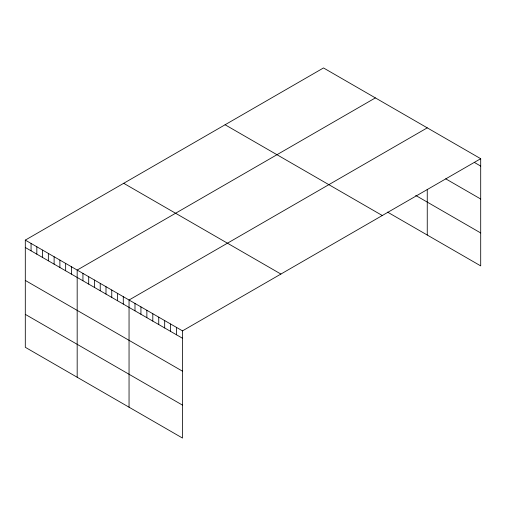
<?xml version="1.0" encoding="UTF-8"?>
<svg xmlns="http://www.w3.org/2000/svg" width="506" height="506" viewBox="0 0 506 506"><rect width="100%" height="100%" fill="white"/><g stroke="black" fill="none" stroke-linecap="round" stroke-linejoin="round"><path stroke-width="0.76" d="M25.3 240.11L182.495 330.867L182.495 438.057L25.3 347.299L25.3 240.11L323.505 67.943L480.7 158.701L480.7 265.89L387.545 212.109M375.376 97.898L77.178 270.065L77.178 377.248M427.254 127.847L129.049 300.014L129.049 407.197M182.495 330.867L480.7 158.701M474.761 162.66L480.7 166.088M445.729 178.833L480.7 199.022M415.723 195.442L480.7 232.956M225.094 124.761L382.296 215.518M123.704 183.298L280.906 274.056M25.3 247.497L182.495 338.255M25.3 280.432L182.495 371.189M25.3 314.365L182.495 405.123M427.254 189.282L427.254 235.031M176.556 327.439L176.556 334.827M170.617 324.011L170.617 331.398M164.678 320.583L164.678 327.97M158.745 317.154L158.745 324.542M152.806 313.726L152.806 321.114M146.866 310.298L146.866 317.686M140.927 306.87L140.927 314.258M134.988 303.442L134.988 310.829M123.287 296.68L123.287 304.074M117.525 293.353L117.525 300.741M111.756 290.027L111.756 297.414M105.994 286.7L105.994 294.087M100.232 283.373L100.232 290.76M94.464 280.046L94.464 287.433M88.702 276.719L88.702 284.106M82.94 273.392L82.94 280.779M71.409 266.732L71.409 274.119M65.647 263.405L65.647 270.792M59.885 260.078L59.885 267.465M54.117 256.751L54.117 264.138M48.355 253.424L48.355 260.811M42.593 250.097L42.593 257.484M36.83 246.77L36.83 254.157M31.062 243.443L31.062 250.831"/></g></svg>
